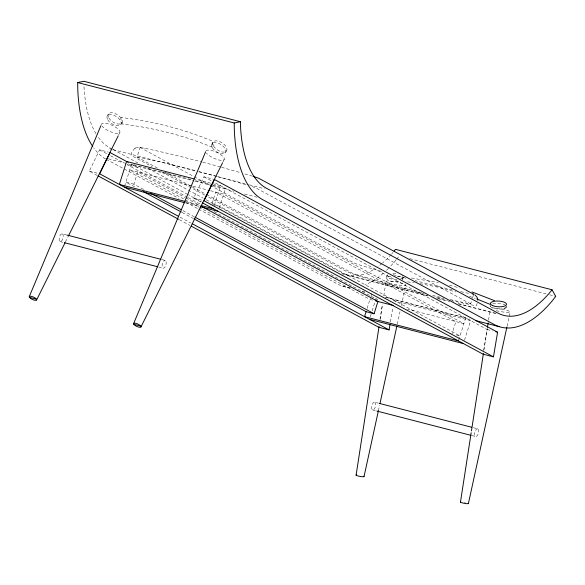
<?xml version="1.0" encoding="UTF-8"?>
<svg xmlns="http://www.w3.org/2000/svg" width="585" height="585" viewBox="0 0 585 585"><rect width="100%" height="100%" fill="white"/><g stroke="black" fill="none" stroke-linecap="round" stroke-linejoin="round"><path stroke-width="0.44" stroke-dasharray="2.92 2.19" d="M386.758 278.431L386.882 276.171M402.875 279.257L402.999 276.998A8.066 2.874 3.2 0 1 400.608 278.913M380.162 319.293L382.531 303.981M383.782 295.871L386.005 281.458M483.971 349.845L487.312 328.222M488.563 320.112L489.952 311.103M157.445 168.1L137.073 157.08L140.056 147.442L140.853 147.515M140.049 147.471L193.43 176.312M450.041 299.535A198.256 19.693 17.4 0 0 465.594 302.928L470.64 303.871L472.307 298.628M379.987 319.293L382.495 304.332M390.422 321.984L392.93 307.03M483.612 350.642L487.159 329.523L214.424 182.44M378.422 410.641L379.592 405.295M397.281 324.222L400.008 311.746M401.368 305.509L405.836 285.019M507.093 326.225L510.208 311.966M124.598 186.271L131.53 164.136L191.222 179.551M143.53 189.408L133.892 184.209L137.731 171.946L185.131 197.511M212.07 203.507L215.66 192.07L455.861 321.611L452.022 333.867M214.366 205.291L220.501 185.716L195.046 179.142M219.324 207.967L225.459 188.385L211.412 184.765M367.117 308.412L370.671 297.085M370.963 296.142L371.738 293.677M370.29 316.785L371.095 314.225M372.162 310.825L375.095 301.458M375.358 300.61L376.162 298.058M458.728 340.06L465.667 317.933L385.778 297.304M472.578 297.758L473.397 295.147M464.49 340.185L470.625 320.602L391.621 300.207M477.163 303.388L476.439 305.684L475.546 305.758L451.737 300.705M97.329 175.493L89.293 171.156L99.604 149.848L108.298 152.093M200.889 202.008L193.657 198.103L203.968 176.802L213.532 179.266M65.44 241.985L67.875 237.086M118.645 134.981L119.866 132.532M223.017 161.935L224.23 159.478M107.201 115.881L108.32 114.155M120.912 124.371L122.038 122.645M211.865 143.947L212.984 142.221M225.583 152.429L226.702 150.711M396.125 259.842L395.094 261.137A137.219 62.412 -75.5 0 1 389.179 267.667M396.637 259.192L399.204 255.937M134.959 148.356C133.204 149.694 129.621 154.235 132.056 155.873L152.107 166.681M135.537 148.012L138.777 147.23L145.131 148.371A198.256 19.693 17.4 0 1 201.92 161.965M137.058 157.021L142.126 157.95A198.256 19.693 17.4 0 1 195.58 170.659M470.64 303.871L255.623 187.8L250.402 186.045M134.879 148.4L135.618 147.961M401.222 278.767L403.935 277.239M411.489 278.029L438.428 282.577M407.518 281.853L414.26 282.745M420.081 283.652L437.682 287.103L456.081 291.995M144.59 148.261L145.131 148.371M444.176 298.935L433.865 296.441M424.564 294.109C398.729 286.716 372.075 281.392 346.949 271.762L205.825 195.661M109.57 148.773L112.218 149.46M113.102 149.687L198.015 171.61M198.9 171.844L216.589 176.407M217.474 176.641L248.428 184.633M249.312 184.86L264.347 188.743M195.617 180.685L210.534 184.538M108.335 158.813L194.125 180.962M195.01 181.189L211.814 185.533M212.699 185.759L233.927 191.236M244.537 193.979L256.925 197.174M137.57 167.39L127.128 164.692L187.427 197.211M192.055 185.971L129.731 169.884L184.363 199.339M192.933 186.198L209.613 190.505M210.49 190.732L223.66 194.132L463.861 323.673L407.679 309.173M89.293 171.156L97.987 173.401M193.657 198.103L202.352 200.348M133.892 184.209L125.892 182.14L135.53 187.339M212.618 204.531L219.821 206.395L460.022 335.936L455.218 334.693M409.814 258.68L546.024 293.853M549.556 294.767L555.75 296.361M186.081 201.671L200.129 205.298M185.774 202.988L199.821 206.615M345.896 274.584L428.154 295.82M436.995 298.109L447.613 300.844M458.223 303.586L495.371 313.18M341.896 273.824L427.686 295.973M438.297 298.716L449.799 301.684M458.64 303.966L497.557 314.013M342.737 286.27L350.7 288.325M362.195 291.293L364.85 291.973M385.193 297.231L470.099 319.154M487.159 329.523L492.373 330.869M372.572 300.105L369.932 299.425L199.624 207.573M62.376 233.876A4.036 1.835 -75.5 0 1 62.003 240.391A4.036 1.835 -75.5 0 1 59.143 238.848A4.036 1.835 -75.5 0 1 62.376 233.876L65.893 234.782M161.826 259.557L165.35 260.464A4.036 1.835 -75.5 0 1 164.977 266.979A4.036 1.835 -75.5 0 1 162.118 265.436A4.036 1.835 -75.5 0 1 165.35 260.464M59.977 241.539L63.494 242.446M158.55 266.987L162.944 268.127M374.861 402.246A4.036 1.835 -75.5 0 1 374.495 408.761A4.036 1.835 -75.5 0 1 371.629 407.218A4.036 1.835 -75.5 0 1 374.861 402.246L378.385 403.153M473.433 427.701L477.835 428.834A4.036 1.835 -75.5 0 1 477.462 435.35A4.036 1.835 -75.5 0 1 474.603 433.807A4.036 1.835 -75.5 0 1 477.835 428.834M372.462 409.909L375.979 410.816M471.912 435.584L475.437 436.498M449.368 285.151L459.444 287.966M252.544 176.209L249.963 175.441A198.256 19.693 17.4 0 0 244.128 173.723M469.397 296.302L475.203 298.379M203.968 176.802L213.62 182.008M194.235 176.743L209.518 184.984M210.322 185.416L355.102 263.499L363.76 266.277A198.256 19.693 17.4 0 0 382.809 271.798M165.489 172.436L205.708 194.125M206.512 194.564L352.104 273.078L360.762 275.857A198.256 19.693 17.4 0 0 421.507 292.632M161.723 171.873L205.028 195.222M112.291 149.124L109.878 147.822A125.146 56.92 -75.5 0 1 97.914 136.685M113.088 149.555L138.001 162.988M147.647 168.188L203.09 198.096M206.3 199.829L341.304 272.632A125.146 56.92 -75.5 0 0 375.212 268.552M131.274 163.997L186.608 193.84M186.966 194.03L201.423 201.825M99.604 149.848L107.472 154.089M110.616 155.785L123.983 162.996M188.231 197.65L200.289 204.15M213.956 211.521L377.968 299.973M185.935 197.942L199.587 205.306M185.16 199.777L198.82 207.141M106.258 159.303L178.586 198.315M185.825 202.213L197.876 208.713M198.681 209.152L337.72 284.135A137.219 62.412 -75.5 0 0 350.386 287.586M182.893 210.637L194.14 216.699M182.125 212.465L193.372 218.534M180.107 217.203L190.556 222.834M179.317 219.704L189.767 225.342M491.59 307.937A10.084 1.345 10.5 0 1 505.06 309.86A10.084 1.345 10.5 0 1 508.987 312.434A10.084 1.345 10.5 0 1 495.517 310.511M464.344 502.237A4.036 0.534 10.5 0 1 465.375 502.442M502.369 308.887A8.066 2.874 3.2 0 1 491.378 307.271M492.702 303.856A8.066 2.874 3.2 0 1 505.374 305.107M388.579 268.266A137.219 62.412 -75.5 0 1 386.188 270.606M383.182 273.334A137.219 62.412 -75.5 0 1 365.157 284.793M105.563 158.923A137.219 62.412 -75.5 0 1 93.637 147.778M95.991 133.709A125.146 56.92 -75.5 0 1 83.947 85.498M393.04 252.376A125.146 56.92 -75.5 0 1 391.848 253.744M391.248 254.416A125.146 56.92 -75.5 0 1 382.773 262.789M382.085 263.382A125.146 56.92 -75.5 0 1 377.961 266.643M396.988 279.476A8.066 2.874 3.2 0 1 388.528 278.014A8.066 2.874 3.2 0 1 387.987 274.789M392.893 273.7A8.066 2.874 3.2 0 1 397.069 273.912M401.939 275.506A8.066 2.874 3.2 0 1 402.736 276.237M398.809 281.546A8.066 2.874 3.2 0 1 387.818 279.93A8.066 2.874 3.2 0 1 390.824 276.149M396.937 276.171A8.066 2.874 3.2 0 1 402.59 279.988M101.498 124.905A10.084 3.276 24.6 0 1 113.856 126.17A10.084 3.276 24.6 0 1 117.314 133.417A10.084 3.276 24.6 0 1 102.031 126.031M440.417 297.297A198.256 19.693 17.4 0 1 431.854 295.228M468.6 293.348A198.256 19.693 17.4 0 1 459.766 291.462M452.183 289.765A198.256 19.693 17.4 0 1 415.145 280.639M405.91 278.189A198.256 19.693 17.4 0 1 393.018 274.665M202.761 162.184A198.256 19.693 17.4 0 1 220.713 167.054M221.583 167.295A198.256 19.693 17.4 0 1 240.808 172.758M198.922 171.537A198.256 19.693 17.4 0 1 246.965 185.014M205.957 150.959A10.084 3.276 24.6 0 1 219.689 153.965A10.084 3.276 24.6 0 1 221.086 160.341A10.084 3.276 24.6 0 1 206.395 152.977M121.307 117.512L120.781 118.704L122.44 124.078C153.292 127.815 183.778 135.281 212.465 147.318L213.415 146.243L211.755 140.868C182.929 128.766 152.297 121.27 121.307 117.512M389.069 282.972A10.084 1.345 10.5 0 0 405.559 285.319A10.084 1.345 10.5 0 0 393.142 281.422A10.084 1.345 10.5 0 0 389.069 282.972M107.772 119.779A8.066 4.263 33 0 0 120.152 125.197A8.066 4.263 33 0 0 114.251 115.399A8.066 4.263 33 0 0 107.772 119.779M108.89 118.06A8.066 4.263 33 0 0 121.27 123.472A8.066 4.263 33 0 0 115.369 113.673A8.066 4.263 33 0 0 108.89 118.06M212.435 147.844A8.066 4.263 33 0 0 224.823 153.263A8.066 4.263 33 0 0 218.922 143.464A8.066 4.263 33 0 0 212.435 147.844M213.554 146.118A8.066 4.263 33 0 0 225.942 151.537A8.066 4.263 33 0 0 220.04 141.738A8.066 4.263 33 0 0 213.554 146.118"/><path stroke-width="0.88" d="M356.104 475.144L379.051 326.496M460.468 502.091L471.181 432.724M471.459 430.918L483.415 353.45M487.451 327.322L488.146 322.818M191.368 226.212L378.656 327.212L389.091 329.903L389.976 324.624M493.455 356.857L497.594 332.214L214.402 179.493L204.092 200.801L493.455 356.857L483.02 354.159L202.498 202.871M364.038 476.57L378.422 410.641M379.979 403.511L396.893 325.999M468.402 503.517L506.895 327.11M366.137 311.556L364.535 316.661L458.464 340.916M194.176 218.965L366.093 311.681L374.093 313.75L377.939 301.487L202 206.607M29.287 296.573L100.883 125.695M133.651 323.52L205.598 151.8M36.599 299.981A4.036 1.309 24.6 0 0 31.656 296.427A4.036 1.309 24.6 0 0 30.574 298.423A4.036 1.309 24.6 0 0 36.599 299.981L65.03 242.804M68.284 236.267L118.243 135.8M140.963 326.927A4.036 1.309 24.6 0 0 136.02 323.373A4.036 1.309 24.6 0 0 134.938 325.377A4.036 1.309 24.6 0 0 140.963 326.927L222.607 162.747M394.093 251.097L395.467 249.349L552.021 289.772L555.75 296.361L551.64 301.56A137.219 62.412 -75.5 0 1 494.266 324.551L262.804 199.726A137.219 62.412 -75.5 0 1 234.344 130.44L234.212 122.96L77.666 82.536L77.798 90.024A137.219 62.412 -75.5 0 0 92.686 146.411M552.021 289.772L550.185 292.098A125.146 56.92 -75.5 0 1 497.85 313.048L266.424 188.246A125.146 56.92 -75.5 0 1 240.457 125.066L240.398 121.717L83.852 81.293L77.666 82.536M234.212 122.96L240.398 121.717M472.87 294.211L473.674 294.248L258.621 178.22L253.4 176.465M194.169 178.915L126.572 161.46L119.369 184.443L185.204 201.445M201.006 205.525L213.298 208.699M124.327 187.12L184.897 202.761M200.699 206.841L218.256 211.375M475.408 320.522L499.29 326.686M495.853 331.768L497.594 332.214M375.533 300.873L393.639 305.545M66.778 235.009L160.948 259.33M369.493 319.337L463.422 343.592M64.372 242.673L157.665 266.76M29.462 297.377L36.424 299.176M133.826 324.324L140.788 326.123M379.263 403.379L471.671 427.24M376.864 411.043L471.035 435.357M471.993 291.952L494.384 300.595M476.768 298.979L490.018 304.317M128.13 162.301L110.038 152.546L99.728 173.855L178.498 216.333M150.762 193.306L181.291 209.766M194.944 217.13L374.093 313.75M143.566 191.668L181.321 212.033M192.165 223.704L389.091 329.903M98.134 175.924L178.513 219.273M474.815 294.789L477.06 297.275L477.813 300.237M363.46 476.19A4.036 0.534 10.5 0 1 360.155 476.417A4.036 0.534 10.5 0 1 356.594 474.954M468.241 503.349A4.036 0.534 10.5 0 1 464.519 503.363A4.036 0.534 10.5 0 1 460.578 501.967M506.434 306.598A8.066 2.874 3.2 0 1 504.043 308.514M490.581 306.533A8.066 2.874 3.2 0 1 490.318 305.772M492.775 305.67A8.066 2.874 3.2 0 0 506.274 305.07A8.066 2.874 3.2 0 0 496.453 301.041A8.066 2.874 3.2 0 0 492.775 305.67"/></g></svg>
